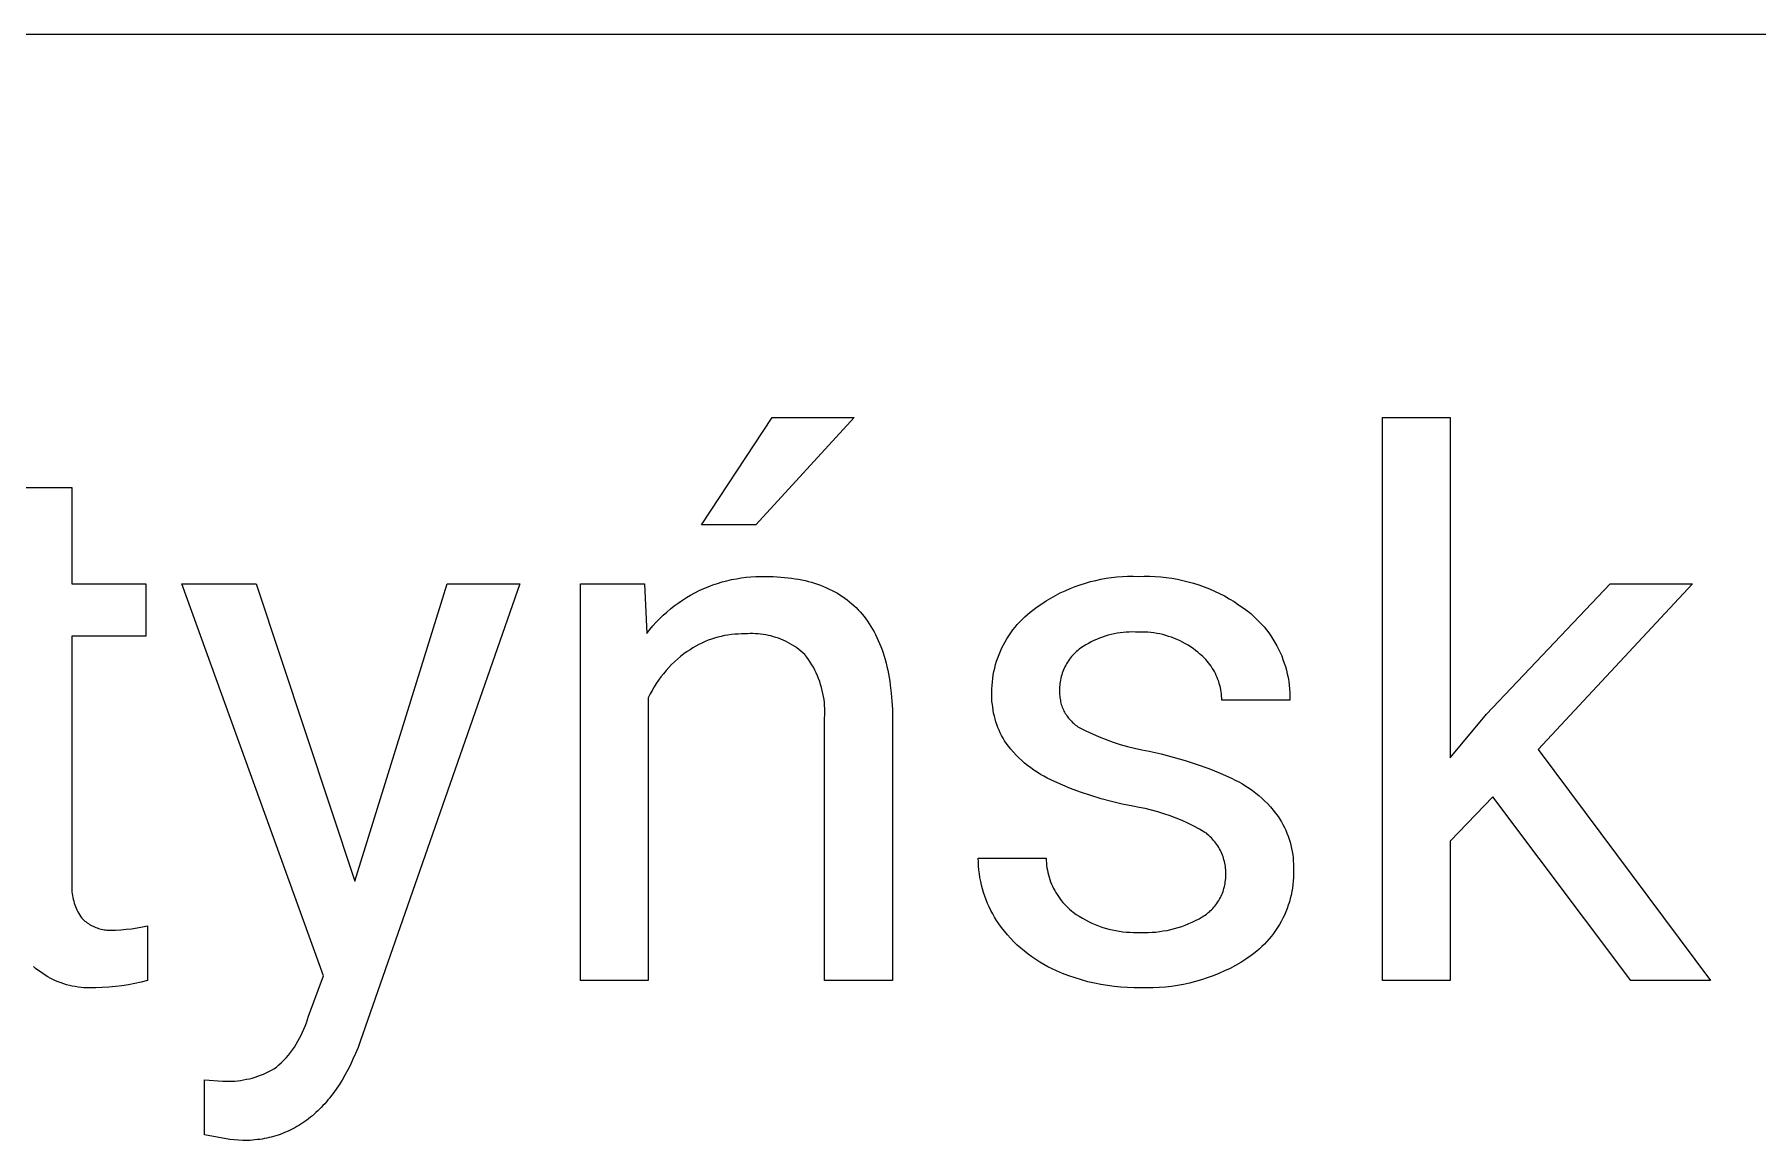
# Model space of a CAD drawing. Header units: millimetres. Extents: x -1893 to 2799, y -925 to 2353.
# Drawn here: x 1941 to 2084.4, y -492.2 to -400.1 of the extents above; entities that cross this region are included whole.
import ezdxf

# ---------------------------------------------------------------- set-up
doc = ezdxf.new("R2010")
doc.units = ezdxf.units.MM
doc.header["$MEASUREMENT"] = 0
doc.layers.add('Domyślny', color=7, linetype='Continuous', true_color=0x000000)

msp = doc.modelspace()

# ---------------------------------------------------------------- linework, layer by layer
at = {"layer": 'Domyślny', "color": 18, "lineweight": 15, "true_color": 0x000000}
for p, q in [((2794.13, -400.12), (1025.42, -400.12)), ((1996.54, -440.95), (2002.43, -432)), ((2009.26, -432), (2001.08, -440.96)), ((2002.43, -432), (2009.26, -432)), ((2053.21, -478.88), (2053.21, -432)), ((2053.21, -432), (2058.85, -432)), ((2058.85, -432), (2058.85, -460.35)), ((1938.5, -437.85), (1944.14, -437.85)), ((1944.14, -437.85), (1944.14, -445.85)), ((2001.08, -440.96), (1996.54, -440.95)), ((1944.14, -445.85), (1950.31, -445.85)), ((1950.31, -445.85), (1950.31, -450.21)), ((1965.08, -478.5), (1953.29, -445.85)), ((1953.29, -445.85), (1959.47, -445.85)), ((1959.47, -445.85), (1967.7, -470.6)), ((1967.7, -470.6), (1975.39, -445.85)), ((1981.43, -445.85), (1968.15, -483.96)), ((1975.39, -445.85), (1981.43, -445.85)), ((1986.48, -478.87), (1986.48, -445.85)), ((1986.48, -445.85), (1991.8, -445.85)), ((1991.8, -445.85), (1991.99, -449.99)), ((1997.11, -446.1), (1997.49, -445.95)), ((1997.49, -445.95), (1997.87, -445.82)), ((1997.87, -445.82), (1998.26, -445.7)), ((1998.26, -445.7), (1998.66, -445.6)), ((1998.66, -445.6), (1999.05, -445.51)), ((1999.05, -445.51), (1999.45, -445.43)), ((1999.45, -445.43), (1999.85, -445.36)), ((1999.85, -445.36), (2000.26, -445.31)), ((2000.26, -445.31), (2000.66, -445.27)), ((2000.66, -445.27), (2001.07, -445.25)), ((2001.07, -445.25), (2001.47, -445.24)), ((2001.47, -445.24), (2001.88, -445.24)), ((2001.88, -445.24), (2002.21, -445.25)), ((2002.21, -445.25), (2002.52, -445.26)), ((2002.52, -445.26), (2002.84, -445.27)), ((2002.84, -445.27), (2003.15, -445.29)), ((2003.15, -445.29), (2003.45, -445.32)), ((2003.45, -445.32), (2003.75, -445.35)), ((2003.75, -445.35), (2004.04, -445.39)), ((2004.04, -445.39), (2004.33, -445.43)), ((2004.33, -445.43), (2004.62, -445.48)), ((2004.62, -445.48), (2004.9, -445.53)), ((2004.9, -445.53), (2005.17, -445.59)), ((2005.17, -445.59), (2005.44, -445.66)), ((2005.44, -445.66), (2005.7, -445.73)), ((2005.7, -445.73), (2005.96, -445.81)), ((2005.96, -445.81), (2006.21, -445.89)), ((2006.21, -445.89), (2006.46, -445.98)), ((2006.46, -445.98), (2006.71, -446.08)), ((2027.64, -446.08), (2028.06, -445.93)), ((2028.06, -445.93), (2028.49, -445.8)), ((2028.49, -445.8), (2028.92, -445.67)), ((2028.92, -445.67), (2029.35, -445.57)), ((2029.35, -445.57), (2029.79, -445.47)), ((2029.79, -445.47), (2030.23, -445.39)), ((2030.23, -445.39), (2030.67, -445.33)), ((2030.67, -445.33), (2031.12, -445.28)), ((2031.12, -445.28), (2031.57, -445.25)), ((2031.57, -445.25), (2032.01, -445.23)), ((2032.01, -445.23), (2032.46, -445.23)), ((2032.46, -445.23), (2032.91, -445.24)), ((2032.91, -445.24), (2033.38, -445.22)), ((2033.38, -445.22), (2033.84, -445.23)), ((2033.84, -445.23), (2034.3, -445.24)), ((2034.3, -445.24), (2034.77, -445.28)), ((2034.77, -445.28), (2035.23, -445.33)), ((2035.23, -445.33), (2035.69, -445.39)), ((2035.69, -445.39), (2036.15, -445.47)), ((2036.15, -445.47), (2036.6, -445.57)), ((2036.6, -445.57), (2037.05, -445.68)), ((2037.05, -445.68), (2037.5, -445.8)), ((2037.5, -445.8), (2037.94, -445.95)), ((2037.94, -445.95), (2038.38, -446.1)), ((2061.88, -456.72), (2072.16, -445.85)), ((2079.02, -445.85), (2066.17, -459.64)), ((2072.16, -445.85), (2079.02, -445.85)), ((1994.61, -447.46), (1994.95, -447.23)), ((1994.95, -447.23), (1995.29, -447.01)), ((1995.29, -447.01), (1995.64, -446.8)), ((1995.64, -446.8), (1996, -446.61)), ((1996, -446.61), (1996.36, -446.42)), ((1996.36, -446.42), (1996.73, -446.25)), ((1996.73, -446.25), (1997.11, -446.1)), ((2006.71, -446.08), (2006.94, -446.18)), ((2006.94, -446.18), (2007.18, -446.29)), ((2007.18, -446.29), (2007.41, -446.4)), ((2007.41, -446.4), (2007.63, -446.52)), ((2007.63, -446.52), (2007.85, -446.64)), ((2007.85, -446.64), (2008.06, -446.77)), ((2008.06, -446.77), (2008.27, -446.91)), ((2008.27, -446.91), (2008.47, -447.05)), ((2008.47, -447.05), (2008.67, -447.19)), ((2008.67, -447.19), (2008.86, -447.35)), ((2008.86, -447.35), (2009.05, -447.51)), ((2024.86, -447.52), (2025.23, -447.28)), ((2025.23, -447.28), (2025.61, -447.05)), ((2025.61, -447.05), (2026.01, -446.83)), ((2026.01, -446.83), (2026.4, -446.62)), ((2026.4, -446.62), (2026.81, -446.43)), ((2026.81, -446.43), (2027.22, -446.25)), ((2027.22, -446.25), (2027.64, -446.08)), ((2038.38, -446.1), (2038.81, -446.27)), ((2038.81, -446.27), (2039.23, -446.46)), ((2039.23, -446.46), (2039.65, -446.66)), ((2039.65, -446.66), (2040.07, -446.87)), ((2040.07, -446.87), (2040.47, -447.1)), ((2040.47, -447.1), (2040.87, -447.34)), ((2040.87, -447.34), (2041.25, -447.6)), ((1992.78, -449.06), (1993.06, -448.77)), ((1993.06, -448.77), (1993.35, -448.48)), ((1993.35, -448.48), (1993.65, -448.21)), ((1993.65, -448.21), (1993.96, -447.95)), ((1993.96, -447.95), (1994.28, -447.7)), ((1994.28, -447.7), (1994.61, -447.46)), ((2009.05, -447.51), (2009.23, -447.67)), ((2009.23, -447.67), (2009.41, -447.84)), ((2009.41, -447.84), (2009.58, -448.02)), ((2009.58, -448.02), (2009.75, -448.2)), ((2009.75, -448.2), (2009.91, -448.38)), ((2009.91, -448.38), (2010.07, -448.58)), ((2010.07, -448.58), (2010.22, -448.78)), ((2010.22, -448.78), (2010.37, -448.98)), ((2023.03, -449.03), (2023.24, -448.82)), ((2023.24, -448.82), (2023.45, -448.61)), ((2023.45, -448.61), (2023.67, -448.42)), ((2023.67, -448.42), (2023.9, -448.23)), ((2023.9, -448.23), (2024.13, -448.05)), ((2024.13, -448.05), (2024.49, -447.78)), ((2024.49, -447.78), (2024.86, -447.52)), ((2041.25, -447.6), (2041.63, -447.86)), ((2041.63, -447.86), (2042, -448.14)), ((2042, -448.14), (2042.25, -448.34)), ((2042.25, -448.34), (2042.49, -448.55)), ((2042.49, -448.55), (2042.72, -448.76)), ((2042.72, -448.76), (2042.94, -448.99)), ((1950.31, -450.21), (1944.14, -450.21)), ((1944.14, -450.21), (1944.14, -470.71)), ((1991.99, -449.99), (1992.24, -449.67)), ((1992.24, -449.67), (1992.5, -449.36)), ((1992.5, -449.36), (1992.78, -449.06)), ((1998.19, -450.23), (1997.91, -450.3)), ((1998.47, -450.17), (1998.19, -450.23)), ((1998.75, -450.12), (1998.47, -450.17)), ((1999.03, -450.09), (1998.75, -450.12)), ((1999.31, -450.06), (1999.03, -450.09)), ((1999.59, -450.04), (1999.31, -450.06)), ((1999.88, -450.03), (1999.59, -450.04)), ((2000.16, -450.03), (1999.88, -450.03)), ((2000.38, -450.01), (2000.16, -450.03)), ((2000.6, -450), (2000.38, -450.01)), ((2000.81, -450), (2000.6, -450)), ((2001.03, -450.01), (2000.81, -450)), ((2001.25, -450.02), (2001.03, -450.01)), ((2001.46, -450.04), (2001.25, -450.02)), ((2001.68, -450.07), (2001.46, -450.04)), ((2001.89, -450.11), (2001.68, -450.07)), ((2002.11, -450.15), (2001.89, -450.11)), ((2002.32, -450.2), (2002.11, -450.15)), ((2002.53, -450.26), (2002.32, -450.2)), ((2002.73, -450.32), (2002.53, -450.26)), ((2010.37, -448.98), (2010.51, -449.19)), ((2010.51, -449.19), (2010.65, -449.41)), ((2010.65, -449.41), (2010.78, -449.63)), ((2010.78, -449.63), (2010.91, -449.86)), ((2010.91, -449.86), (2011.03, -450.09)), ((2011.03, -450.09), (2011.15, -450.33)), ((2021.96, -450.43), (2022.12, -450.18)), ((2022.12, -450.18), (2022.29, -449.94)), ((2022.29, -449.94), (2022.46, -449.7)), ((2022.46, -449.7), (2022.64, -449.47)), ((2022.64, -449.47), (2022.83, -449.25)), ((2022.83, -449.25), (2023.03, -449.03)), ((2030.15, -450.21), (2029.91, -450.3)), ((2030.39, -450.14), (2030.15, -450.21)), ((2030.64, -450.08), (2030.39, -450.14)), ((2030.89, -450.02), (2030.64, -450.08)), ((2031.14, -449.97), (2030.89, -450.02)), ((2031.39, -449.93), (2031.14, -449.97)), ((2031.64, -449.9), (2031.39, -449.93)), ((2031.89, -449.88), (2031.64, -449.9)), ((2032.15, -449.87), (2031.89, -449.88)), ((2032.4, -449.86), (2032.15, -449.87)), ((2032.66, -449.87), (2032.4, -449.86)), ((2032.91, -449.88), (2032.66, -449.87)), ((2033.17, -449.87), (2032.91, -449.88)), ((2033.42, -449.88), (2033.17, -449.87)), ((2033.68, -449.89), (2033.42, -449.88)), ((2033.93, -449.91), (2033.68, -449.89)), ((2034.18, -449.94), (2033.93, -449.91)), ((2034.43, -449.98), (2034.18, -449.94)), ((2034.68, -450.03), (2034.43, -449.98)), ((2034.93, -450.09), (2034.68, -450.03)), ((2035.18, -450.15), (2034.93, -450.09)), ((2035.42, -450.23), (2035.18, -450.15)), ((2035.66, -450.31), (2035.42, -450.23)), ((2042.94, -448.99), (2043.15, -449.22)), ((2043.15, -449.22), (2043.36, -449.45)), ((2043.36, -449.45), (2043.56, -449.7)), ((2043.56, -449.7), (2043.75, -449.95)), ((2043.75, -449.95), (2043.93, -450.2)), ((2043.93, -450.2), (2044.1, -450.47)), ((1995.08, -451.69), (1994.81, -451.9)), ((1995.35, -451.49), (1995.08, -451.69)), ((1995.59, -451.34), (1995.35, -451.49)), ((1995.83, -451.19), (1995.59, -451.34)), ((1996.07, -451.04), (1995.83, -451.19)), ((1996.32, -450.91), (1996.07, -451.04)), ((1996.58, -450.79), (1996.32, -450.91)), ((1996.84, -450.67), (1996.58, -450.79)), ((1997.1, -450.56), (1996.84, -450.67)), ((1997.37, -450.47), (1997.1, -450.56)), ((1997.64, -450.38), (1997.37, -450.47)), ((1997.91, -450.3), (1997.64, -450.38)), ((2002.94, -450.39), (2002.73, -450.32)), ((2003.14, -450.47), (2002.94, -450.39)), ((2003.34, -450.55), (2003.14, -450.47)), ((2003.54, -450.64), (2003.34, -450.55)), ((2003.73, -450.74), (2003.54, -450.64)), ((2003.92, -450.85), (2003.73, -450.74)), ((2004.11, -450.96), (2003.92, -450.85)), ((2004.3, -451.07), (2004.11, -450.96)), ((2004.47, -451.2), (2004.3, -451.07)), ((2004.65, -451.32), (2004.47, -451.2)), ((2004.82, -451.46), (2004.65, -451.32)), ((2004.99, -451.6), (2004.82, -451.46)), ((2005.15, -451.74), (2004.99, -451.6)), ((2011.15, -450.33), (2011.26, -450.58)), ((2011.26, -450.58), (2011.37, -450.83)), ((2011.37, -450.83), (2011.47, -451.08)), ((2011.47, -451.08), (2011.57, -451.35)), ((2011.57, -451.35), (2011.66, -451.61)), ((2011.66, -451.61), (2011.75, -451.89)), ((2021.31, -451.74), (2021.42, -451.47)), ((2021.42, -451.47), (2021.54, -451.2)), ((2021.54, -451.2), (2021.67, -450.94)), ((2021.67, -450.94), (2021.81, -450.68)), ((2021.81, -450.68), (2021.96, -450.43)), ((2027.55, -451.7), (2027.45, -451.8)), ((2027.65, -451.59), (2027.55, -451.7)), ((2027.76, -451.49), (2027.65, -451.59)), ((2027.87, -451.4), (2027.76, -451.49)), ((2027.98, -451.31), (2027.87, -451.4)), ((2028.1, -451.22), (2027.98, -451.31)), ((2028.31, -451.08), (2028.1, -451.22)), ((2028.53, -450.94), (2028.31, -451.08)), ((2028.75, -450.82), (2028.53, -450.94)), ((2028.97, -450.7), (2028.75, -450.82)), ((2029.2, -450.59), (2028.97, -450.7)), ((2029.43, -450.48), (2029.2, -450.59)), ((2029.67, -450.38), (2029.43, -450.48)), ((2029.91, -450.3), (2029.67, -450.38)), ((2035.9, -450.4), (2035.66, -450.31)), ((2036.14, -450.5), (2035.9, -450.4)), ((2036.37, -450.6), (2036.14, -450.5)), ((2036.59, -450.72), (2036.37, -450.6)), ((2036.82, -450.84), (2036.59, -450.72)), ((2037.04, -450.97), (2036.82, -450.84)), ((2037.25, -451.11), (2037.04, -450.97)), ((2037.46, -451.25), (2037.25, -451.11)), ((2037.67, -451.41), (2037.46, -451.25)), ((2037.86, -451.56), (2037.67, -451.41)), ((2038, -451.68), (2037.86, -451.56)), ((2038.14, -451.79), (2038, -451.68)), ((2044.1, -450.47), (2044.27, -450.74)), ((2044.27, -450.74), (2044.42, -451.01)), ((2044.42, -451.01), (2044.57, -451.29)), ((2044.57, -451.29), (2044.7, -451.57)), ((2044.7, -451.57), (2044.83, -451.86)), ((1993.6, -453.08), (1993.38, -453.34)), ((1993.82, -452.83), (1993.6, -453.08)), ((1994.06, -452.58), (1993.82, -452.83)), ((1994.3, -452.35), (1994.06, -452.58)), ((1994.55, -452.12), (1994.3, -452.35)), ((1994.81, -451.9), (1994.55, -452.12)), ((2005.3, -451.95), (2005.15, -451.74)), ((2005.45, -452.16), (2005.3, -451.95)), ((2005.59, -452.37), (2005.45, -452.16)), ((2005.73, -452.59), (2005.59, -452.37)), ((2005.86, -452.81), (2005.73, -452.59)), ((2005.98, -453.04), (2005.86, -452.81)), ((2006.09, -453.27), (2005.98, -453.04)), ((2011.75, -451.89), (2011.83, -452.17)), ((2011.83, -452.17), (2011.9, -452.45)), ((2011.9, -452.45), (2011.98, -452.75)), ((2011.98, -452.75), (2012.04, -453.04)), ((2012.04, -453.04), (2012.1, -453.35)), ((2020.83, -453.44), (2020.88, -453.15)), ((2020.88, -453.15), (2020.95, -452.87)), ((2020.95, -452.87), (2021.02, -452.58)), ((2021.02, -452.58), (2021.11, -452.3)), ((2021.11, -452.3), (2021.2, -452.02)), ((2021.2, -452.02), (2021.31, -451.74)), ((2026.67, -453.03), (2026.62, -453.16)), ((2026.73, -452.89), (2026.67, -453.03)), ((2026.79, -452.76), (2026.73, -452.89)), ((2026.86, -452.63), (2026.79, -452.76)), ((2026.93, -452.51), (2026.86, -452.63)), ((2027, -452.38), (2026.93, -452.51)), ((2027.09, -452.26), (2027, -452.38)), ((2027.17, -452.14), (2027.09, -452.26)), ((2027.26, -452.02), (2027.17, -452.14)), ((2027.35, -451.91), (2027.26, -452.02)), ((2027.45, -451.8), (2027.35, -451.91)), ((2038.27, -451.91), (2038.14, -451.79)), ((2038.39, -452.03), (2038.27, -451.91)), ((2038.52, -452.16), (2038.39, -452.03)), ((2038.63, -452.3), (2038.52, -452.16)), ((2038.74, -452.43), (2038.63, -452.3)), ((2038.85, -452.57), (2038.74, -452.43)), ((2038.96, -452.72), (2038.85, -452.57)), ((2039.05, -452.87), (2038.96, -452.72)), ((2039.15, -453.02), (2039.05, -452.87)), ((2039.23, -453.17), (2039.15, -453.02)), ((2044.83, -451.86), (2044.94, -452.16)), ((2044.94, -452.16), (2045.05, -452.45)), ((2045.05, -452.45), (2045.14, -452.75)), ((2045.14, -452.75), (2045.22, -453.06)), ((2045.22, -453.06), (2045.3, -453.36)), ((1992.6, -454.44), (1992.43, -454.74)), ((1992.78, -454.16), (1992.6, -454.44)), ((1992.97, -453.88), (1992.78, -454.16)), ((1993.17, -453.6), (1992.97, -453.88)), ((1993.38, -453.34), (1993.17, -453.6)), ((2006.19, -453.51), (2006.09, -453.27)), ((2006.29, -453.75), (2006.19, -453.51)), ((2006.38, -453.99), (2006.29, -453.75)), ((2006.46, -454.23), (2006.38, -453.99)), ((2006.53, -454.48), (2006.46, -454.23)), ((2006.6, -454.73), (2006.53, -454.48)), ((2012.1, -453.35), (2012.16, -453.65)), ((2012.16, -453.65), (2012.21, -453.97)), ((2012.21, -453.97), (2012.26, -454.29)), ((2012.26, -454.29), (2012.33, -454.95)), ((2020.71, -454.61), (2020.73, -454.32)), ((2020.73, -454.32), (2020.75, -454.03)), ((2020.75, -454.03), (2020.79, -453.73)), ((2020.79, -453.73), (2020.83, -453.44)), ((2026.36, -454.3), (2026.35, -454.44)), ((2026.35, -454.44), (2026.35, -454.59)), ((2026.38, -454.15), (2026.36, -454.3)), ((2026.4, -454.01), (2026.38, -454.15)), ((2026.42, -453.87), (2026.4, -454.01)), ((2026.45, -453.72), (2026.42, -453.87)), ((2026.48, -453.58), (2026.45, -453.72)), ((2026.52, -453.44), (2026.48, -453.58)), ((2026.57, -453.3), (2026.52, -453.44)), ((2026.62, -453.16), (2026.57, -453.3)), ((2039.31, -453.33), (2039.23, -453.17)), ((2039.39, -453.49), (2039.31, -453.33)), ((2039.46, -453.65), (2039.39, -453.49)), ((2039.53, -453.82), (2039.46, -453.65)), ((2039.59, -453.98), (2039.53, -453.82)), ((2039.64, -454.15), (2039.59, -453.98)), ((2039.69, -454.32), (2039.64, -454.15)), ((2039.73, -454.49), (2039.69, -454.32)), ((2039.76, -454.67), (2039.73, -454.49)), ((2045.3, -453.36), (2045.36, -453.67)), ((2045.36, -453.67), (2045.42, -453.98)), ((2045.42, -453.98), (2045.46, -454.29)), ((2045.46, -454.29), (2045.49, -454.61)), ((1992.27, -455.03), (1992.12, -455.34)), ((1992.12, -455.34), (1992.12, -478.87)), ((1992.43, -454.74), (1992.27, -455.03)), ((2006.65, -454.98), (2006.6, -454.73)), ((2006.7, -455.23), (2006.65, -454.98)), ((2006.74, -455.49), (2006.7, -455.23)), ((2006.77, -455.74), (2006.74, -455.49)), ((2006.79, -456), (2006.77, -455.74)), ((2006.8, -456.25), (2006.79, -456)), ((2012.33, -454.95), (2012.39, -455.63)), ((2012.39, -455.63), (2012.43, -456.33)), ((2020.71, -454.91), (2020.71, -454.61)), ((2020.71, -455.16), (2020.71, -454.91)), ((2020.71, -455.4), (2020.71, -455.16)), ((2020.72, -455.65), (2020.71, -455.4)), ((2020.75, -455.9), (2020.72, -455.65)), ((2020.78, -456.14), (2020.75, -455.9)), ((2026.35, -454.74), (2026.34, -454.85)), ((2026.34, -454.85), (2026.34, -454.97)), ((2026.34, -454.97), (2026.35, -455.09)), ((2026.35, -454.59), (2026.35, -454.74)), ((2026.35, -455.09), (2026.36, -455.21)), ((2026.36, -455.21), (2026.37, -455.32)), ((2026.37, -455.32), (2026.39, -455.44)), ((2026.39, -455.44), (2026.41, -455.56)), ((2026.41, -455.56), (2026.43, -455.67)), ((2026.43, -455.67), (2026.46, -455.79)), ((2026.46, -455.79), (2026.49, -455.9)), ((2026.49, -455.9), (2026.53, -456.01)), ((2026.53, -456.01), (2026.57, -456.12)), ((2039.79, -454.84), (2039.76, -454.67)), ((2039.82, -455.02), (2039.79, -454.84)), ((2039.83, -455.19), (2039.82, -455.02)), ((2039.84, -455.37), (2039.83, -455.19)), ((2039.85, -455.55), (2039.84, -455.37)), ((2045.52, -455.55), (2039.85, -455.55)), ((2045.49, -454.61), (2045.51, -454.92)), ((2045.51, -454.92), (2045.52, -455.23)), ((2045.52, -455.23), (2045.52, -455.55)), ((2006.79, -457.03), (2006.8, -456.77)), ((2006.79, -478.87), (2006.79, -457.03)), ((2006.8, -456.51), (2006.8, -456.25)), ((2006.8, -456.77), (2006.8, -456.51)), ((2012.43, -456.33), (2012.44, -457.06)), ((2012.44, -457.06), (2012.44, -478.87)), ((2020.81, -456.39), (2020.78, -456.14)), ((2020.86, -456.63), (2020.81, -456.39)), ((2020.92, -456.87), (2020.86, -456.63)), ((2020.98, -457.11), (2020.92, -456.87)), ((2021.05, -457.35), (2020.98, -457.11)), ((2021.13, -457.58), (2021.05, -457.35)), ((2026.57, -456.12), (2026.61, -456.23)), ((2026.61, -456.23), (2026.66, -456.34)), ((2026.66, -456.34), (2026.71, -456.45)), ((2026.71, -456.45), (2026.76, -456.55)), ((2026.76, -456.55), (2026.82, -456.65)), ((2026.82, -456.65), (2026.89, -456.75)), ((2026.89, -456.75), (2026.95, -456.85)), ((2026.95, -456.85), (2027.02, -456.95)), ((2027.02, -456.95), (2027.09, -457.04)), ((2027.09, -457.04), (2027.17, -457.13)), ((2027.17, -457.13), (2027.25, -457.22)), ((2027.25, -457.22), (2027.33, -457.3)), ((2027.33, -457.3), (2027.41, -457.39)), ((2027.41, -457.39), (2027.5, -457.47)), ((2058.85, -460.35), (2061.88, -456.72)), ((2021.22, -457.81), (2021.13, -457.58)), ((2021.31, -458.04), (2021.22, -457.81)), ((2021.41, -458.26), (2021.31, -458.04)), ((2021.52, -458.49), (2021.41, -458.26)), ((2021.64, -458.7), (2021.52, -458.49)), ((2021.76, -458.92), (2021.64, -458.7)), ((2027.5, -457.47), (2027.59, -457.54)), ((2027.59, -457.54), (2027.68, -457.62)), ((2027.68, -457.62), (2027.78, -457.68)), ((2027.78, -457.68), (2027.87, -457.75)), ((2027.87, -457.75), (2027.97, -457.81)), ((2027.97, -457.81), (2028.53, -458.09)), ((2028.53, -458.09), (2029.08, -458.36)), ((2029.08, -458.36), (2029.65, -458.6)), ((2029.65, -458.6), (2030.23, -458.83)), ((2030.23, -458.83), (2030.81, -459.04)), ((2021.9, -459.13), (2021.76, -458.92)), ((2022.09, -459.38), (2021.9, -459.13)), ((2022.3, -459.63), (2022.09, -459.38)), ((2022.51, -459.88), (2022.3, -459.63)), ((2022.73, -460.12), (2022.51, -459.88)), ((2022.96, -460.34), (2022.73, -460.12)), ((2030.81, -459.04), (2031.4, -459.23)), ((2031.4, -459.23), (2031.99, -459.4)), ((2031.99, -459.4), (2032.59, -459.55)), ((2032.59, -459.55), (2033.19, -459.68)), ((2033.19, -459.68), (2033.8, -459.8)), ((2033.8, -459.8), (2034.81, -460.02)), ((2034.81, -460.02), (2035.81, -460.28)), ((2035.81, -460.28), (2036.8, -460.57)), ((2066.17, -459.64), (2080.52, -478.88)), ((2023.2, -460.57), (2022.96, -460.34)), ((2023.44, -460.78), (2023.2, -460.57)), ((2023.69, -460.98), (2023.44, -460.78)), ((2023.95, -461.18), (2023.69, -460.98)), ((2024.21, -461.37), (2023.95, -461.18)), ((2024.48, -461.55), (2024.21, -461.37)), ((2024.76, -461.72), (2024.48, -461.55)), ((2025.04, -461.88), (2024.76, -461.72)), ((2036.8, -460.57), (2037.79, -460.89)), ((2037.79, -460.89), (2038.76, -461.24)), ((2038.76, -461.24), (2039.72, -461.63)), ((2039.72, -461.63), (2040.66, -462.05)), ((2025.32, -462.03), (2025.04, -461.88)), ((2025.61, -462.17), (2025.32, -462.03)), ((2026.43, -462.54), (2025.61, -462.17)), ((2027.26, -462.89), (2026.43, -462.54)), ((2028.1, -463.2), (2027.26, -462.89)), ((2040.66, -462.05), (2040.97, -462.19)), ((2040.97, -462.19), (2041.27, -462.35)), ((2041.27, -462.35), (2041.56, -462.52)), ((2041.56, -462.52), (2041.85, -462.69)), ((2041.85, -462.69), (2042.13, -462.88)), ((2042.13, -462.88), (2042.4, -463.07)), ((2042.4, -463.07), (2042.67, -463.28)), ((2028.95, -463.49), (2028.1, -463.2)), ((2029.81, -463.75), (2028.95, -463.49)), ((2030.67, -463.99), (2029.81, -463.75)), ((2031.55, -464.2), (2030.67, -463.99)), ((2032.43, -464.38), (2031.55, -464.2)), ((2032.96, -464.47), (2032.43, -464.38)), ((2033.48, -464.57), (2032.96, -464.47)), ((2034, -464.7), (2033.48, -464.57)), ((2042.67, -463.28), (2042.93, -463.49)), ((2042.93, -463.49), (2043.19, -463.71)), ((2043.19, -463.71), (2043.43, -463.94)), ((2043.43, -463.94), (2043.67, -464.18)), ((2043.67, -464.18), (2043.9, -464.43)), ((2043.9, -464.43), (2044.12, -464.69)), ((2062.39, -463.58), (2058.85, -467.27)), ((2073.89, -478.88), (2062.39, -463.58)), ((2034.52, -464.84), (2034, -464.7)), ((2035.03, -465), (2034.52, -464.84)), ((2035.54, -465.17), (2035.03, -465)), ((2036.04, -465.36), (2035.54, -465.17)), ((2036.54, -465.57), (2036.04, -465.36)), ((2037.02, -465.79), (2036.54, -465.57)), ((2037.51, -466.03), (2037.02, -465.79)), ((2037.98, -466.28), (2037.51, -466.03)), ((2044.12, -464.69), (2044.33, -464.95)), ((2044.33, -464.95), (2044.54, -465.22)), ((2044.54, -465.22), (2044.68, -465.44)), ((2044.68, -465.44), (2044.81, -465.67)), ((2044.81, -465.67), (2044.94, -465.9)), ((2044.94, -465.9), (2045.06, -466.14)), ((2038.44, -466.55), (2037.98, -466.28)), ((2038.56, -466.63), (2038.44, -466.55)), ((2038.67, -466.72), (2038.56, -466.63)), ((2038.78, -466.81), (2038.67, -466.72)), ((2038.88, -466.91), (2038.78, -466.81)), ((2038.98, -467.01), (2038.88, -466.91)), ((2039.08, -467.11), (2038.98, -467.01)), ((2039.17, -467.22), (2039.08, -467.11)), ((2039.27, -467.33), (2039.17, -467.22)), ((2039.35, -467.44), (2039.27, -467.33)), ((2039.44, -467.56), (2039.35, -467.44)), ((2045.06, -466.14), (2045.17, -466.38)), ((2045.17, -466.38), (2045.27, -466.62)), ((2045.27, -466.62), (2045.37, -466.87)), ((2045.37, -466.87), (2045.45, -467.12)), ((2045.45, -467.12), (2045.53, -467.37)), ((2045.53, -467.37), (2045.6, -467.62)), ((2058.85, -467.27), (2058.85, -478.88)), ((2019.59, -469.03), (2019.58, -468.7)), ((2019.58, -468.7), (2025.22, -468.7)), ((2025.22, -468.7), (2025.23, -468.9)), ((2025.23, -468.9), (2025.25, -469.1)), ((2039.51, -467.68), (2039.44, -467.56)), ((2039.59, -467.8), (2039.51, -467.68)), ((2039.66, -467.92), (2039.59, -467.8)), ((2039.73, -468.05), (2039.66, -467.92)), ((2039.79, -468.17), (2039.73, -468.05)), ((2039.85, -468.3), (2039.79, -468.17)), ((2039.9, -468.44), (2039.85, -468.3)), ((2039.95, -468.57), (2039.9, -468.44)), ((2039.99, -468.71), (2039.95, -468.57)), ((2040.03, -468.84), (2039.99, -468.71)), ((2040.07, -468.98), (2040.03, -468.84)), ((2045.6, -467.62), (2045.66, -467.88)), ((2045.66, -467.88), (2045.71, -468.14)), ((2045.71, -468.14), (2045.75, -468.4)), ((2045.75, -468.4), (2045.78, -468.66)), ((2045.78, -468.66), (2045.8, -468.93)), ((2045.8, -468.93), (2045.82, -469.19)), ((2019.6, -469.35), (2019.59, -469.03)), ((2019.63, -469.67), (2019.6, -469.35)), ((2019.67, -469.99), (2019.63, -469.67)), ((2019.72, -470.31), (2019.67, -469.99)), ((2019.78, -470.63), (2019.72, -470.31)), ((2025.25, -469.1), (2025.27, -469.3)), ((2025.27, -469.3), (2025.29, -469.5)), ((2025.29, -469.5), (2025.33, -469.7)), ((2025.33, -469.7), (2025.37, -469.9)), ((2025.37, -469.9), (2025.42, -470.09)), ((2025.42, -470.09), (2025.47, -470.28)), ((2025.47, -470.28), (2025.53, -470.47)), ((2040.1, -469.12), (2040.07, -468.98)), ((2040.12, -469.26), (2040.1, -469.12)), ((2040.15, -469.4), (2040.12, -469.26)), ((2040.16, -469.54), (2040.15, -469.4)), ((2040.17, -469.68), (2040.16, -469.54)), ((2040.18, -469.83), (2040.17, -469.68)), ((2040.17, -470.39), (2040.18, -470.25)), ((2040.18, -469.97), (2040.18, -469.83)), ((2040.18, -470.11), (2040.18, -469.97)), ((2040.18, -470.25), (2040.18, -470.11)), ((2045.81, -470.31), (2045.79, -470.6)), ((2045.82, -470.01), (2045.81, -470.31)), ((2045.82, -469.19), (2045.82, -469.46)), ((2045.82, -469.46), (2045.82, -469.72)), ((2045.82, -469.72), (2045.82, -470.01)), ((1944.14, -470.71), (1944.13, -470.87)), ((1944.13, -470.87), (1944.13, -471.03)), ((1944.13, -471.03), (1944.13, -471.19)), ((1944.13, -471.19), (1944.14, -471.34)), ((1944.14, -471.34), (1944.15, -471.5)), ((1944.15, -471.5), (1944.17, -471.66)), ((1944.17, -471.66), (1944.2, -471.81)), ((2019.85, -470.94), (2019.78, -470.63)), ((2019.93, -471.25), (2019.85, -470.94)), ((2020.02, -471.56), (2019.93, -471.25)), ((2020.12, -471.87), (2020.02, -471.56)), ((2025.53, -470.47), (2025.6, -470.66)), ((2025.6, -470.66), (2025.68, -470.85)), ((2025.68, -470.85), (2025.76, -471.03)), ((2025.76, -471.03), (2025.84, -471.21)), ((2025.84, -471.21), (2025.94, -471.39)), ((2025.94, -471.39), (2026.04, -471.56)), ((2026.04, -471.56), (2026.14, -471.73)), ((2026.14, -471.73), (2026.25, -471.9)), ((2039.79, -471.86), (2039.85, -471.73)), ((2039.85, -471.73), (2039.9, -471.6)), ((2039.9, -471.6), (2039.95, -471.47)), ((2039.95, -471.47), (2039.99, -471.34)), ((2039.99, -471.34), (2040.03, -471.21)), ((2040.03, -471.21), (2040.07, -471.07)), ((2040.07, -471.07), (2040.1, -470.94)), ((2040.1, -470.94), (2040.12, -470.8)), ((2040.12, -470.8), (2040.14, -470.66)), ((2040.14, -470.66), (2040.16, -470.53)), ((2040.16, -470.53), (2040.17, -470.39)), ((2045.62, -471.77), (2045.55, -472.05)), ((2045.67, -471.48), (2045.62, -471.77)), ((2045.72, -471.19), (2045.67, -471.48)), ((2045.76, -470.9), (2045.72, -471.19)), ((2045.79, -470.6), (2045.76, -470.9)), ((1944.2, -471.81), (1944.22, -471.97)), ((1944.22, -471.97), (1944.26, -472.12)), ((1944.26, -472.12), (1944.3, -472.28)), ((1944.3, -472.28), (1944.34, -472.43)), ((1944.34, -472.43), (1944.39, -472.58)), ((1944.39, -472.58), (1944.45, -472.72)), ((1944.45, -472.72), (1944.51, -472.87)), ((1944.51, -472.87), (1944.57, -473.01)), ((1944.57, -473.01), (1944.64, -473.16)), ((1944.64, -473.16), (1944.72, -473.3)), ((2020.23, -472.17), (2020.12, -471.87)), ((2020.35, -472.47), (2020.23, -472.17)), ((2020.48, -472.76), (2020.35, -472.47)), ((2020.63, -473.05), (2020.48, -472.76)), ((2020.78, -473.34), (2020.63, -473.05)), ((2026.25, -471.9), (2026.37, -472.06)), ((2026.37, -472.06), (2026.49, -472.22)), ((2026.49, -472.22), (2026.62, -472.38)), ((2026.62, -472.38), (2026.75, -472.53)), ((2026.75, -472.53), (2026.89, -472.67)), ((2026.89, -472.67), (2027.03, -472.81)), ((2027.03, -472.81), (2027.18, -472.95)), ((2027.18, -472.95), (2027.33, -473.08)), ((2027.33, -473.08), (2027.49, -473.2)), ((2027.49, -473.2), (2027.73, -473.38)), ((2038.68, -473.26), (2038.79, -473.18)), ((2038.79, -473.18), (2038.89, -473.08)), ((2038.89, -473.08), (2038.99, -472.99)), ((2038.99, -472.99), (2039.09, -472.89)), ((2039.09, -472.89), (2039.18, -472.78)), ((2039.18, -472.78), (2039.27, -472.68)), ((2039.27, -472.68), (2039.36, -472.57)), ((2039.36, -472.57), (2039.44, -472.46)), ((2039.44, -472.46), (2039.52, -472.34)), ((2039.52, -472.34), (2039.59, -472.23)), ((2039.59, -472.23), (2039.66, -472.11)), ((2039.66, -472.11), (2039.73, -471.98)), ((2039.73, -471.98), (2039.79, -471.86)), ((2045.17, -473.17), (2045.06, -473.44)), ((2045.28, -472.89), (2045.17, -473.17)), ((2045.38, -472.62), (2045.28, -472.89)), ((2045.47, -472.34), (2045.38, -472.62)), ((2045.55, -472.05), (2045.47, -472.34)), ((1944.72, -473.3), (1944.8, -473.43)), ((1944.8, -473.43), (1944.88, -473.57)), ((1944.88, -473.57), (1944.97, -473.7)), ((1944.97, -473.7), (1945.05, -473.78)), ((1945.05, -473.78), (1945.14, -473.86)), ((1945.14, -473.86), (1945.23, -473.93)), ((1945.23, -473.93), (1945.32, -474.01)), ((1945.32, -474.01), (1945.42, -474.08)), ((1945.42, -474.08), (1945.52, -474.14)), ((1945.52, -474.14), (1945.62, -474.21)), ((1945.62, -474.21), (1945.72, -474.27)), ((1945.72, -474.27), (1945.82, -474.32)), ((1945.82, -474.32), (1945.93, -474.37)), ((1945.93, -474.37), (1946.04, -474.42)), ((1946.04, -474.42), (1946.14, -474.47)), ((1946.14, -474.47), (1946.26, -474.51)), ((1946.26, -474.51), (1946.37, -474.55)), ((1946.37, -474.55), (1946.48, -474.58)), ((1946.48, -474.58), (1946.59, -474.61)), ((1946.59, -474.61), (1946.71, -474.63)), ((1946.71, -474.63), (1946.83, -474.66)), ((1946.83, -474.66), (1946.94, -474.67)), ((1947.77, -474.68), (1948.22, -474.66)), ((1948.22, -474.66), (1948.67, -474.62)), ((1948.67, -474.62), (1949.12, -474.57)), ((1949.12, -474.57), (1949.57, -474.5)), ((1949.57, -474.5), (1950.01, -474.42)), ((1950.01, -474.42), (1950.45, -474.32)), ((1950.45, -474.32), (1950.45, -478.87)), ((2020.94, -473.62), (2020.78, -473.34)), ((2021.11, -473.89), (2020.94, -473.62)), ((2021.29, -474.16), (2021.11, -473.89)), ((2021.52, -474.47), (2021.29, -474.16)), ((2021.76, -474.78), (2021.52, -474.47)), ((2027.73, -473.38), (2027.98, -473.54)), ((2027.98, -473.54), (2028.24, -473.69)), ((2028.24, -473.69), (2028.5, -473.84)), ((2028.5, -473.84), (2028.76, -473.97)), ((2028.76, -473.97), (2029.03, -474.1)), ((2029.03, -474.1), (2029.31, -474.22)), ((2029.31, -474.22), (2029.59, -474.33)), ((2029.59, -474.33), (2029.87, -474.43)), ((2029.87, -474.43), (2030.15, -474.52)), ((2030.15, -474.52), (2030.44, -474.6)), ((2030.44, -474.6), (2030.73, -474.67)), ((2035.3, -474.71), (2035.6, -474.64)), ((2035.6, -474.64), (2035.91, -474.56)), ((2035.91, -474.56), (2036.21, -474.48)), ((2036.21, -474.48), (2036.51, -474.38)), ((2036.51, -474.38), (2036.81, -474.27)), ((2036.81, -474.27), (2037.1, -474.15)), ((2037.1, -474.15), (2037.39, -474.02)), ((2037.39, -474.02), (2037.67, -473.88)), ((2037.67, -473.88), (2037.95, -473.74)), ((2037.95, -473.74), (2038.22, -473.58)), ((2038.22, -473.58), (2038.34, -473.51)), ((2038.34, -473.51), (2038.46, -473.43)), ((2038.46, -473.43), (2038.57, -473.35)), ((2038.57, -473.35), (2038.68, -473.26)), ((2044.49, -474.47), (2044.33, -474.72)), ((2044.65, -474.22), (2044.49, -474.47)), ((2044.79, -473.96), (2044.65, -474.22)), ((2044.93, -473.7), (2044.79, -473.96)), ((2045.06, -473.44), (2044.93, -473.7)), ((1946.94, -474.67), (1947.06, -474.69)), ((1947.06, -474.69), (1947.18, -474.7)), ((1947.18, -474.7), (1947.3, -474.7)), ((1947.3, -474.7), (1947.41, -474.7)), ((1947.41, -474.7), (1947.53, -474.7)), ((1947.53, -474.7), (1947.65, -474.69)), ((1947.65, -474.69), (1947.77, -474.68)), ((2022.01, -475.08), (2021.76, -474.78)), ((2022.27, -475.37), (2022.01, -475.08)), ((2022.55, -475.66), (2022.27, -475.37)), ((2022.83, -475.93), (2022.55, -475.66)), ((2023.12, -476.19), (2022.83, -475.93)), ((2030.73, -474.67), (2031.02, -474.73)), ((2031.02, -474.73), (2031.31, -474.78)), ((2031.31, -474.78), (2031.61, -474.82)), ((2031.61, -474.82), (2031.91, -474.85)), ((2031.91, -474.85), (2032.2, -474.87)), ((2032.2, -474.87), (2032.5, -474.88)), ((2032.5, -474.88), (2032.8, -474.89)), ((2032.8, -474.89), (2033.1, -474.88)), ((2033.1, -474.88), (2033.41, -474.88)), ((2033.41, -474.88), (2033.73, -474.88)), ((2033.73, -474.88), (2034.04, -474.87)), ((2034.04, -474.87), (2034.36, -474.85)), ((2034.36, -474.85), (2034.67, -474.81)), ((2034.67, -474.81), (2034.98, -474.76)), ((2034.98, -474.76), (2035.3, -474.71)), ((2043.19, -476.06), (2042.97, -476.26)), ((2043.4, -475.85), (2043.19, -476.06)), ((2043.6, -475.64), (2043.4, -475.85)), ((2043.8, -475.42), (2043.6, -475.64)), ((2043.98, -475.19), (2043.8, -475.42)), ((2044.16, -474.96), (2043.98, -475.19)), ((2044.33, -474.72), (2044.16, -474.96)), ((2023.42, -476.45), (2023.12, -476.19)), ((2023.72, -476.69), (2023.42, -476.45)), ((2024.04, -476.92), (2023.72, -476.69)), ((2024.36, -477.14), (2024.04, -476.92)), ((2024.69, -477.35), (2024.36, -477.14)), ((2025.03, -477.55), (2024.69, -477.35)), ((2041.42, -477.37), (2040.98, -477.62)), ((2041.86, -477.1), (2041.42, -477.37)), ((2042.29, -476.81), (2041.86, -477.1)), ((2042.52, -476.64), (2042.29, -476.81)), ((2042.75, -476.45), (2042.52, -476.64)), ((2042.97, -476.26), (2042.75, -476.45)), ((1941.13, -477.87), (1940.94, -477.71)), ((1941.32, -478.02), (1941.13, -477.87)), ((1941.52, -478.17), (1941.32, -478.02)), ((1941.72, -478.31), (1941.52, -478.17)), ((1941.92, -478.44), (1941.72, -478.31)), ((1942.13, -478.57), (1941.92, -478.44)), ((1942.35, -478.68), (1942.13, -478.57)), ((1942.57, -478.79), (1942.35, -478.68)), ((1942.79, -478.9), (1942.57, -478.79)), ((1943.01, -478.99), (1942.79, -478.9)), ((1950.45, -478.87), (1949.92, -479.01)), ((1963.83, -481.86), (1965.08, -478.5)), ((1992.12, -478.87), (1986.48, -478.87)), ((2012.44, -478.87), (2006.79, -478.87)), ((2025.38, -477.74), (2025.03, -477.55)), ((2025.73, -477.92), (2025.38, -477.74)), ((2026.08, -478.08), (2025.73, -477.92)), ((2026.6, -478.29), (2026.08, -478.08)), ((2027.11, -478.49), (2026.6, -478.29)), ((2027.64, -478.67), (2027.11, -478.49)), ((2028.17, -478.83), (2027.64, -478.67)), ((2028.7, -478.98), (2028.17, -478.83)), ((2038.16, -478.83), (2037.66, -478.97)), ((2038.64, -478.67), (2038.16, -478.83)), ((2039.12, -478.49), (2038.64, -478.67)), ((2039.6, -478.3), (2039.12, -478.49)), ((2040.07, -478.09), (2039.6, -478.3)), ((2040.53, -477.87), (2040.07, -478.09)), ((2040.98, -477.62), (2040.53, -477.87)), ((2058.85, -478.88), (2053.21, -478.88)), ((2080.52, -478.88), (2073.89, -478.88)), ((1943.24, -479.08), (1943.01, -478.99)), ((1943.47, -479.16), (1943.24, -479.08)), ((1943.71, -479.23), (1943.47, -479.16)), ((1943.94, -479.29), (1943.71, -479.23)), ((1944.18, -479.35), (1943.94, -479.29)), ((1944.42, -479.39), (1944.18, -479.35)), ((1944.66, -479.43), (1944.42, -479.39)), ((1944.91, -479.46), (1944.66, -479.43)), ((1945.15, -479.48), (1944.91, -479.46)), ((1945.39, -479.49), (1945.15, -479.48)), ((1945.64, -479.5), (1945.39, -479.49)), ((1945.88, -479.49), (1945.64, -479.5)), ((1946.13, -479.48), (1945.88, -479.49)), ((1946.67, -479.47), (1946.13, -479.48)), ((1947.22, -479.43), (1946.67, -479.47)), ((1947.77, -479.39), (1947.22, -479.43)), ((1948.31, -479.32), (1947.77, -479.39)), ((1948.85, -479.23), (1948.31, -479.32)), ((1949.39, -479.13), (1948.85, -479.23)), ((1949.92, -479.01), (1949.39, -479.13)), ((2029.24, -479.1), (2028.7, -478.98)), ((2029.79, -479.21), (2029.24, -479.1)), ((2030.33, -479.3), (2029.79, -479.21)), ((2030.88, -479.38), (2030.33, -479.3)), ((2031.44, -479.43), (2030.88, -479.38)), ((2031.99, -479.47), (2031.44, -479.43)), ((2032.54, -479.49), (2031.99, -479.47)), ((2033.1, -479.49), (2032.54, -479.49)), ((2033.61, -479.5), (2033.1, -479.49)), ((2034.12, -479.49), (2033.61, -479.5)), ((2034.64, -479.47), (2034.12, -479.49)), ((2035.15, -479.43), (2034.64, -479.47)), ((2035.66, -479.37), (2035.15, -479.43)), ((2036.16, -479.3), (2035.66, -479.37)), ((2036.67, -479.21), (2036.16, -479.3)), ((2037.17, -479.1), (2036.67, -479.21)), ((2037.66, -478.97), (2037.17, -479.1)), ((1963.23, -483.44), (1963.35, -483.19)), ((1963.35, -483.19), (1963.46, -482.93)), ((1963.46, -482.93), (1963.57, -482.67)), ((1963.57, -482.67), (1963.66, -482.4)), ((1963.66, -482.4), (1963.75, -482.13)), ((1963.75, -482.13), (1963.83, -481.86)), ((1962.33, -484.87), (1962.5, -484.65)), ((1962.5, -484.65), (1962.66, -484.42)), ((1962.66, -484.42), (1962.82, -484.18)), ((1962.82, -484.18), (1962.96, -483.94)), ((1962.96, -483.94), (1963.1, -483.69)), ((1963.1, -483.69), (1963.23, -483.44)), ((1967.96, -484.46), (1967.75, -484.96)), ((1968.15, -483.96), (1967.96, -484.46)), ((1960.96, -486.23), (1961.17, -486.1)), ((1961.17, -486.1), (1961.38, -485.91)), ((1961.38, -485.91), (1961.58, -485.72)), ((1961.58, -485.72), (1961.78, -485.51)), ((1961.78, -485.51), (1961.97, -485.31)), ((1961.97, -485.31), (1962.16, -485.09)), ((1962.16, -485.09), (1962.33, -484.87)), ((1967.32, -485.89), (1967.1, -486.33)), ((1967.54, -485.43), (1967.32, -485.89)), ((1967.75, -484.96), (1967.54, -485.43)), ((1955.19, -491.72), (1955.19, -487.14)), ((1955.19, -487.14), (1956.72, -487.25)), ((1956.72, -487.25), (1956.96, -487.26)), ((1956.96, -487.26), (1957.21, -487.27)), ((1957.21, -487.27), (1957.45, -487.26)), ((1957.45, -487.26), (1957.7, -487.25)), ((1957.7, -487.25), (1957.95, -487.23)), ((1957.95, -487.23), (1958.19, -487.2)), ((1958.19, -487.2), (1958.43, -487.16)), ((1958.43, -487.16), (1958.68, -487.11)), ((1958.68, -487.11), (1958.92, -487.06)), ((1958.92, -487.06), (1959.15, -487)), ((1959.15, -487), (1959.39, -486.93)), ((1959.39, -486.93), (1959.62, -486.85)), ((1959.62, -486.85), (1959.85, -486.77)), ((1959.85, -486.77), (1960.08, -486.67)), ((1960.08, -486.67), (1960.31, -486.57)), ((1960.31, -486.57), (1960.53, -486.46)), ((1960.53, -486.46), (1960.75, -486.35)), ((1960.75, -486.35), (1960.96, -486.23)), ((1966.38, -487.57), (1966.13, -487.94)), ((1966.63, -487.17), (1966.38, -487.57)), ((1966.87, -486.76), (1966.63, -487.17)), ((1967.1, -486.33), (1966.87, -486.76)), ((1965.33, -488.98), (1965.19, -489.14)), ((1965.46, -488.82), (1965.33, -488.98)), ((1965.6, -488.65), (1965.46, -488.82)), ((1965.73, -488.48), (1965.6, -488.65)), ((1965.87, -488.31), (1965.73, -488.48)), ((1966.13, -487.94), (1965.87, -488.31)), ((1963.85, -490.39), (1963.69, -490.51)), ((1964, -490.27), (1963.85, -490.39)), ((1964.16, -490.14), (1964, -490.27)), ((1964.31, -490.01), (1964.16, -490.14)), ((1964.46, -489.88), (1964.31, -490.01)), ((1964.61, -489.74), (1964.46, -489.88)), ((1964.76, -489.6), (1964.61, -489.74)), ((1964.9, -489.45), (1964.76, -489.6)), ((1965.04, -489.3), (1964.9, -489.45)), ((1965.19, -489.14), (1965.04, -489.3)), ((1957.29, -492.11), (1955.19, -491.72)), ((1960.93, -491.87), (1960.74, -491.92)), ((1961.12, -491.81), (1960.93, -491.87)), ((1961.3, -491.75), (1961.12, -491.81)), ((1961.48, -491.69), (1961.3, -491.75)), ((1961.66, -491.62), (1961.48, -491.69)), ((1961.84, -491.55), (1961.66, -491.62)), ((1962.02, -491.48), (1961.84, -491.55)), ((1962.19, -491.4), (1962.02, -491.48)), ((1962.37, -491.32), (1962.19, -491.4)), ((1962.54, -491.23), (1962.37, -491.32)), ((1962.71, -491.14), (1962.54, -491.23)), ((1962.88, -491.05), (1962.71, -491.14)), ((1963.04, -490.95), (1962.88, -491.05)), ((1963.21, -490.84), (1963.04, -490.95)), ((1963.37, -490.74), (1963.21, -490.84)), ((1963.53, -490.63), (1963.37, -490.74)), ((1963.69, -490.51), (1963.53, -490.63)), ((1958.36, -492.21), (1957.29, -492.11)), ((1958.57, -492.2), (1958.36, -492.21)), ((1958.77, -492.2), (1958.57, -492.2)), ((1958.98, -492.19), (1958.77, -492.2)), ((1959.18, -492.17), (1958.98, -492.19)), ((1959.38, -492.16), (1959.18, -492.17)), ((1959.58, -492.13), (1959.38, -492.16)), ((1959.78, -492.11), (1959.58, -492.13)), ((1959.98, -492.08), (1959.78, -492.11)), ((1960.17, -492.04), (1959.98, -492.08)), ((1960.36, -492.01), (1960.17, -492.04)), ((1960.55, -491.96), (1960.36, -492.01)), ((1960.74, -491.92), (1960.55, -491.96))]:
    msp.add_line(p, q, dxfattribs=at)

doc.saveas('drawing.dxf')
